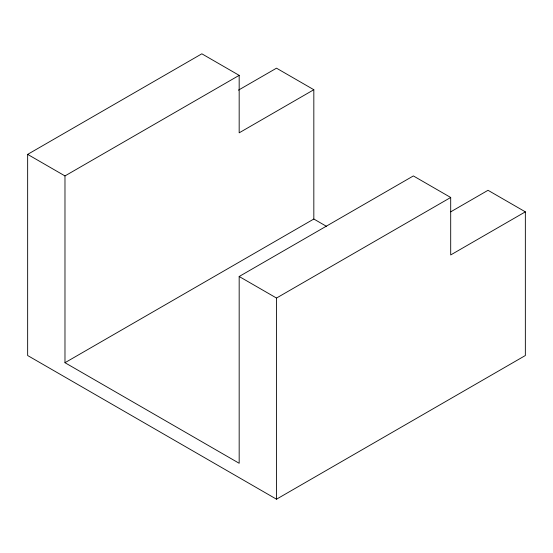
<?xml version="1.0" encoding="UTF-8"?>
<svg xmlns="http://www.w3.org/2000/svg" width="553" height="553" viewBox="0 0 553 553"><rect width="100%" height="100%" fill="white"/><g stroke="black" fill="none" stroke-linecap="round" stroke-linejoin="round"><path stroke-width="0.83" d="M450.695 211.847L488.023 190.294L525.35 211.847L525.35 355.524L276.5 499.193L27.65 355.524L27.65 154.377L201.845 53.807L239.173 75.36L239.173 132.831L313.827 89.724L313.827 219.029L64.978 362.706L64.978 175.93L239.173 75.36M238.426 90.16L276.5 68.178L313.827 89.724M64.978 362.706L239.173 463.276L239.173 276.5L413.368 175.93L450.695 197.476L450.695 254.947L525.35 211.847M239.173 276.5L276.5 298.046L450.695 197.476M313.827 219.029L326.54 226.371M27.65 154.377L64.978 175.93M276.5 298.046L276.5 499.193"/></g></svg>
